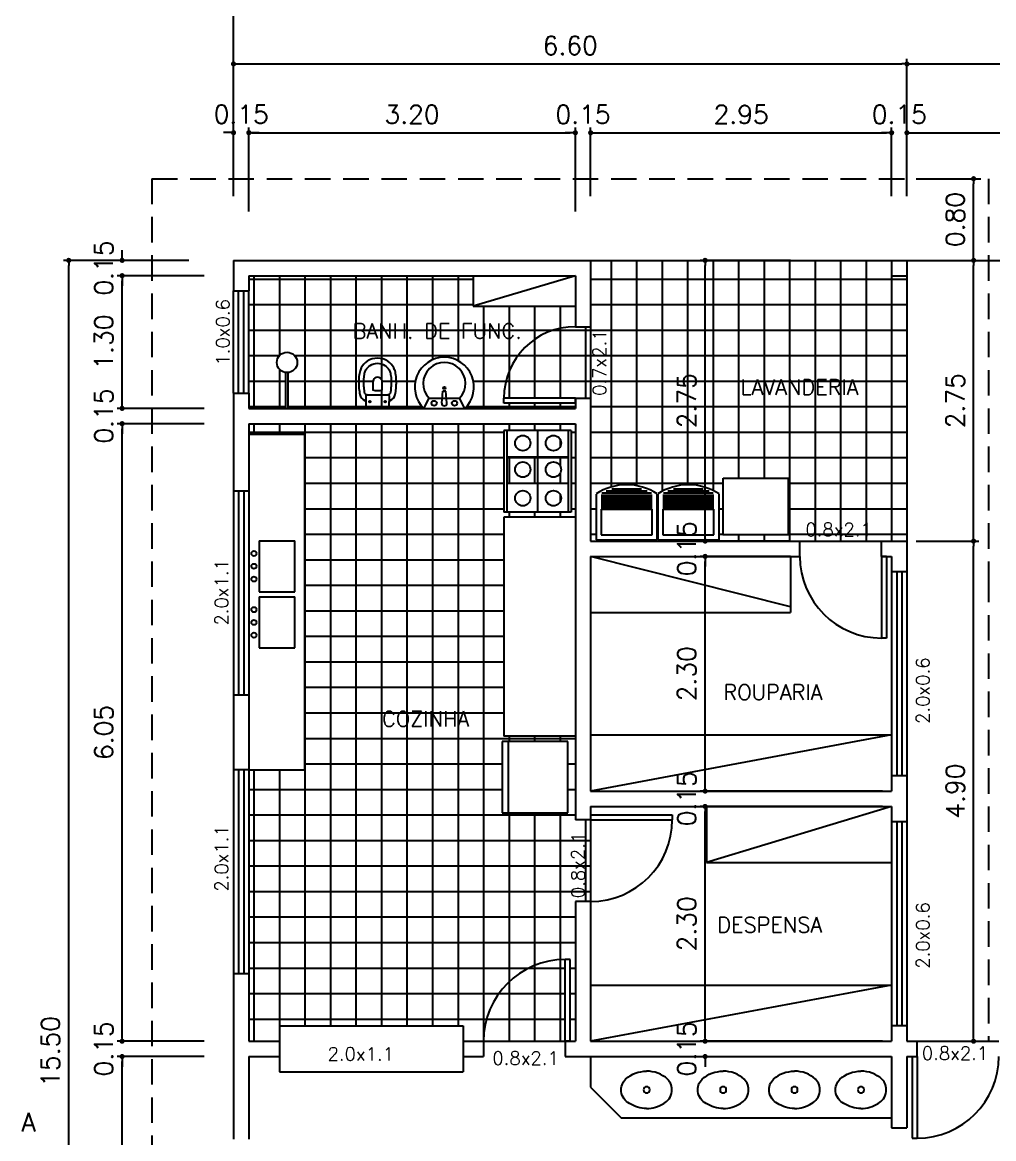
# Model space of a CAD drawing. Extents: x -194 to -47, y 46 to 98.
# Drawn here: x -171.27 to -161.75, y 69.58 to 80.51 of the extents above; entities that cross this region are included whole.
import ezdxf
from ezdxf.enums import TextEntityAlignment as Align

# ---------------------------------------------------------------- set-up
doc = ezdxf.new("R2010")
doc.units = 0
doc.header["$MEASUREMENT"] = 0
doc.linetypes.add('HIDDEN', pattern=[0.375, 0.25, -0.125])
doc.layers.get('0').update_dxf_attribs({"linetype": 'CONTINUOUS'})
doc.layers.get('DEFPOINTS').update_dxf_attribs({"linetype": 'CONTINUOUS'})
for name, color, linetype in [('ACESSÓRIO', 2, 'CONTINUOUS'), ('ALVENARIA', 7, 'CONTINUOUS'), ('ALVENARIA1', 44, 'CONTINUOUS'), ('COBERTURA', 6, 'CONTINUOUS'), ('COTA', 1, 'CONTINUOUS'), ('HATCH', 30, 'CONTINUOUS'), ('JAPOR', 142, 'CONTINUOUS'), ('TEXTO2', 40, 'CONTINUOUS'), ('TEXTO3', 3, 'CONTINUOUS'), ('TEXTO4', 4, 'CONTINUOUS')]:
    doc.layers.add(name, color=color, linetype=linetype)
doc.styles.add('SIMPLEX', font='SIMPLEX.SHX')
doc.dimstyles.new('DIM100', dxfattribs={"dimtxt": 0.18, "dimasz": 0.05, "dimexe": 0.05, "dimexo": 0.09, "dimgap": 0.09, "dimtad": 1, "dimzin": 0, "dimdsep": 46, "dimtxsty": 'SIMPLEX', "dimblk": 'DOT', "dimcen": 0.09, "dimadec": 0, "dimazin": 0, "dimtfac": 1, "dimtix": 1, "dimtofl": 0, "dimtmove": 2, "dimatfit": 3, "dimldrblk": 'DOT', "dimfxl": 1, "dimtolj": 1, "dimtzin": 0, "dimarcsym": 0})

# ---------------------------------------------------------------- blocks, each defined once
blk = doc.blocks.new('CUBA')
for points in [[(0, -0.1, 0.145827), (-0.168, -0.149, 0.090827), (-0.22, -0.194, 0.12568), (-0.248, -0.267, 0.221372), (-0.206, -0.388, 0.186059), (0, -0.465, 0.186059)], [(0, -0.1, -0.145827), (0.168, -0.149, -0.090827), (0.22, -0.194, -0.12568), (0.248, -0.267, -0.221372), (0.206, -0.388, -0.186059), (0, -0.465, -0.186059)]]:
    blk.add_lwpolyline(points, format="xyb")
blk.add_circle((0, -0.283), 0.0305)
blk = doc.blocks.new('CUBA1')
at = {"layer": 'ACESSÓRIO', "rotation": 90}
blk.add_blockref('CUBA', (-0.16, 0.002), dxfattribs=at)
blk = doc.blocks.new('DOT')
at = {"layer": 'ALVENARIA', "color": 0, "linetype": 'ByBlock'}
blk.add_line((-0.5, 0), (-1, 0), dxfattribs=at)
at = {"layer": 'ALVENARIA', "color": 0, "linetype": 'ByBlock', "const_width": 0.5}
blk.add_lwpolyline([(-0.25, 0, 1), (0.25, 0, 1)], format="xyb", close=True, dxfattribs=at)
blk = doc.blocks.new('*D71')
at = {"color": 0, "linetype": 'ByBlock'}
for p, q in [((-169.253, 78.895), (-169.303, 78.895)), ((-169.203, 78.273), (-169.203, 78.945)), ((-169.053, 78.123), (-169.053, 78.945)), ((-169.003, 78.895), (-168.953, 78.895))]:
    blk.add_line(p, q, dxfattribs=at)
at = {"layer": 'DEFPOINTS', "color": 0, "linetype": 'ByBlock'}
for p in [(-169.053, 78.895), (-169.203, 78.183), (-169.053, 78.033)]:
    blk.add_point(p, dxfattribs=at)
at = {"color": 0, "linetype": 'ByBlock', "xscale": 0.05, "yscale": 0.05, "zscale": 0.05}
blk.add_blockref('DOT', (-169.203, 78.895), dxfattribs=at)
at = {"color": 0, "linetype": 'ByBlock', "xscale": 0.05, "yscale": 0.05, "zscale": 0.05, "rotation": 180}
blk.add_blockref('DOT', (-169.053, 78.895), dxfattribs=at)
at = {"color": 0, "linetype": 'ByBlock', "insert": (-169.128, 79.075), "char_height": 0.18, "attachment_point": 5, "style": 'SIMPLEX'}
blk.add_mtext('\\A1;0.15', dxfattribs=at)
blk = doc.blocks.new('*D72')
at = {"layer": 'COTA', "color": 0, "lineweight": -2}
for p, q in [((-169.003, 79.433), (-165.903, 79.433)), ((-165.853, 78.662), (-165.853, 79.483))]:
    blk.add_line(p, q, dxfattribs=at)
at = {"layer": 'DEFPOINTS', "color": 0}
for p in [(-165.853, 79.433), (-169.053, 78.572), (-165.853, 78.572)]:
    blk.add_point(p, dxfattribs=at)
at = {"layer": 'COTA', "color": 0, "lineweight": -2, "xscale": 0.05, "yscale": 0.05, "zscale": 0.05, "rotation": 180}
blk.add_blockref('DOT', (-169.053, 79.433), dxfattribs=at)
at = {"layer": 'COTA', "color": 0, "lineweight": -2, "xscale": 0.05, "yscale": 0.05, "zscale": 0.05}
blk.add_blockref('DOT', (-165.853, 79.433), dxfattribs=at)
at = {"layer": 'COTA', "color": 0, "insert": (-167.453, 79.613), "char_height": 0.18, "attachment_point": 5, "style": 'SIMPLEX'}
blk.add_mtext('\\A1;3.20', dxfattribs=at)
blk = doc.blocks.new('*D73')
at = {"layer": 'COTA', "color": 0, "lineweight": -2}
for p, q in [((-165.903, 79.433), (-165.953, 79.433)), ((-165.703, 78.812), (-165.703, 79.483)), ((-165.653, 79.433), (-165.603, 79.433))]:
    blk.add_line(p, q, dxfattribs=at)
at = {"layer": 'DEFPOINTS', "color": 0}
for p in [(-165.703, 79.433), (-165.703, 78.722), (-165.853, 78.572)]:
    blk.add_point(p, dxfattribs=at)
at = {"layer": 'COTA', "color": 0, "lineweight": -2, "xscale": 0.05, "yscale": 0.05, "zscale": 0.05}
blk.add_blockref('DOT', (-165.853, 79.433), dxfattribs=at)
at = {"layer": 'COTA', "color": 0, "lineweight": -2, "xscale": 0.05, "yscale": 0.05, "zscale": 0.05, "rotation": 180}
blk.add_blockref('DOT', (-165.703, 79.433), dxfattribs=at)
at = {"layer": 'COTA', "color": 0, "insert": (-165.778, 79.613), "char_height": 0.18, "attachment_point": 5, "style": 'SIMPLEX'}
blk.add_mtext('\\A1;0.15', dxfattribs=at)
blk = doc.blocks.new('*D74')
at = {"layer": 'COTA', "color": 0, "lineweight": -2}
for p, q in [((-165.653, 79.433), (-162.803, 79.433)), ((-162.753, 78.812), (-162.753, 79.483))]:
    blk.add_line(p, q, dxfattribs=at)
at = {"layer": 'DEFPOINTS', "color": 0}
for p in [(-162.753, 79.433), (-165.703, 78.722), (-162.753, 78.722)]:
    blk.add_point(p, dxfattribs=at)
at = {"layer": 'COTA', "color": 0, "lineweight": -2, "xscale": 0.05, "yscale": 0.05, "zscale": 0.05, "rotation": 180}
blk.add_blockref('DOT', (-165.703, 79.433), dxfattribs=at)
at = {"layer": 'COTA', "color": 0, "lineweight": -2, "xscale": 0.05, "yscale": 0.05, "zscale": 0.05}
blk.add_blockref('DOT', (-162.753, 79.433), dxfattribs=at)
at = {"layer": 'COTA', "color": 0, "insert": (-164.228, 79.613), "char_height": 0.18, "attachment_point": 5, "style": 'SIMPLEX'}
blk.add_mtext('\\A1;2.95', dxfattribs=at)
blk = doc.blocks.new('*D75')
at = {"layer": 'COTA', "color": 0, "lineweight": -2}
for p, q in [((-162.803, 79.433), (-162.853, 79.433)), ((-162.603, 78.812), (-162.603, 79.483)), ((-162.553, 79.433), (-162.503, 79.433))]:
    blk.add_line(p, q, dxfattribs=at)
at = {"layer": 'DEFPOINTS', "color": 0}
for p in [(-162.603, 79.433), (-162.753, 78.722), (-162.603, 78.722)]:
    blk.add_point(p, dxfattribs=at)
at = {"layer": 'COTA', "color": 0, "lineweight": -2, "xscale": 0.05, "yscale": 0.05, "zscale": 0.05}
blk.add_blockref('DOT', (-162.753, 79.433), dxfattribs=at)
at = {"layer": 'COTA', "color": 0, "lineweight": -2, "xscale": 0.05, "yscale": 0.05, "zscale": 0.05, "rotation": 180}
blk.add_blockref('DOT', (-162.603, 79.433), dxfattribs=at)
at = {"layer": 'COTA', "color": 0, "insert": (-162.678, 79.613), "char_height": 0.18, "attachment_point": 5, "style": 'SIMPLEX'}
blk.add_mtext('\\A1;0.15', dxfattribs=at)
blk = doc.blocks.new('*D76')
at = {"layer": 'COTA', "color": 0, "lineweight": -2}
for p, q in [((-162.553, 79.433), (-159.603, 79.433)), ((-159.553, 78.812), (-159.553, 79.483))]:
    blk.add_line(p, q, dxfattribs=at)
at = {"layer": 'DEFPOINTS', "color": 0}
for p in [(-159.553, 79.433), (-162.603, 78.722), (-159.553, 78.722)]:
    blk.add_point(p, dxfattribs=at)
at = {"layer": 'COTA', "color": 0, "lineweight": -2, "xscale": 0.05, "yscale": 0.05, "zscale": 0.05, "rotation": 180}
blk.add_blockref('DOT', (-162.603, 79.433), dxfattribs=at)
at = {"layer": 'COTA', "color": 0, "lineweight": -2, "xscale": 0.05, "yscale": 0.05, "zscale": 0.05}
blk.add_blockref('DOT', (-159.553, 79.433), dxfattribs=at)
at = {"layer": 'COTA', "color": 0, "insert": (-161.078, 79.613), "char_height": 0.18, "attachment_point": 5, "style": 'SIMPLEX'}
blk.add_mtext('\\A1;3.05', dxfattribs=at)
blk = doc.blocks.new('*D82')
at = {"color": 0, "linetype": 'ByBlock'}
for p, q in [((-169.203, 78.273), (-169.203, 79.618)), ((-169.153, 79.568), (-162.653, 79.568)), ((-162.603, 78.273), (-162.603, 79.618))]:
    blk.add_line(p, q, dxfattribs=at)
at = {"layer": 'DEFPOINTS', "color": 0, "linetype": 'ByBlock'}
for p in [(-162.603, 79.568), (-169.203, 78.183), (-162.603, 78.183)]:
    blk.add_point(p, dxfattribs=at)
at = {"color": 0, "linetype": 'ByBlock', "xscale": 0.05, "yscale": 0.05, "zscale": 0.05, "rotation": 180}
blk.add_blockref('DOT', (-169.203, 79.568), dxfattribs=at)
at = {"color": 0, "linetype": 'ByBlock', "xscale": 0.05, "yscale": 0.05, "zscale": 0.05}
blk.add_blockref('DOT', (-162.603, 79.568), dxfattribs=at)
at = {"color": 0, "linetype": 'ByBlock', "insert": (-165.903, 79.748), "char_height": 0.18, "attachment_point": 5, "style": 'SIMPLEX'}
blk.add_mtext('\\A1;6.60', dxfattribs=at)
blk = doc.blocks.new('*D83')
at = {"layer": 'COTA', "color": 0, "lineweight": -2}
for p, q in [((-162.553, 80.107), (-159.603, 80.107)), ((-159.553, 78.812), (-159.553, 80.157))]:
    blk.add_line(p, q, dxfattribs=at)
at = {"layer": 'DEFPOINTS', "color": 0}
for p in [(-159.553, 80.107), (-162.603, 78.722), (-159.553, 78.722)]:
    blk.add_point(p, dxfattribs=at)
at = {"layer": 'COTA', "color": 0, "lineweight": -2, "xscale": 0.05, "yscale": 0.05, "zscale": 0.05, "rotation": 180}
blk.add_blockref('DOT', (-162.603, 80.107), dxfattribs=at)
at = {"layer": 'COTA', "color": 0, "lineweight": -2, "xscale": 0.05, "yscale": 0.05, "zscale": 0.05}
blk.add_blockref('DOT', (-159.553, 80.107), dxfattribs=at)
at = {"layer": 'COTA', "color": 0, "insert": (-161.078, 80.287), "char_height": 0.18, "attachment_point": 5, "style": 'SIMPLEX'}
blk.add_mtext('\\A1;3.05', dxfattribs=at)
blk = doc.blocks.new('*D86')
at = {"color": 0, "linetype": 'ByBlock'}
for p, q in [((-169.203, 78.273), (-169.203, 80.222)), ((-169.153, 80.172), (-151.703, 80.172)), ((-151.653, 78.273), (-151.653, 80.222))]:
    blk.add_line(p, q, dxfattribs=at)
at = {"layer": 'DEFPOINTS', "color": 0, "linetype": 'ByBlock'}
for p in [(-151.653, 80.172), (-169.203, 78.183), (-151.653, 78.183)]:
    blk.add_point(p, dxfattribs=at)
at = {"color": 0, "linetype": 'ByBlock', "xscale": 0.05, "yscale": 0.05, "zscale": 0.05, "rotation": 180}
blk.add_blockref('DOT', (-169.203, 80.172), dxfattribs=at)
at = {"color": 0, "linetype": 'ByBlock', "xscale": 0.05, "yscale": 0.05, "zscale": 0.05}
blk.add_blockref('DOT', (-151.653, 80.172), dxfattribs=at)
at = {"color": 0, "linetype": 'ByBlock', "insert": (-160.428, 80.352), "char_height": 0.18, "attachment_point": 5, "style": 'SIMPLEX'}
blk.add_mtext('\\A1;17.55', dxfattribs=at)
blk = doc.blocks.new('*D87')
at = {"color": 0, "linetype": 'ByBlock'}
for p, q in [((-169.203, 78.273), (-169.203, 80.674)), ((-169.153, 80.624), (-147.403, 80.624)), ((-147.353, 74.071), (-147.353, 80.674))]:
    blk.add_line(p, q, dxfattribs=at)
at = {"layer": 'DEFPOINTS', "color": 0, "linetype": 'ByBlock'}
for p in [(-147.353, 80.624), (-169.203, 78.183), (-147.353, 73.981)]:
    blk.add_point(p, dxfattribs=at)
at = {"color": 0, "linetype": 'ByBlock', "xscale": 0.05, "yscale": 0.05, "zscale": 0.05, "rotation": 180}
blk.add_blockref('DOT', (-169.203, 80.624), dxfattribs=at)
at = {"color": 0, "linetype": 'ByBlock', "xscale": 0.05, "yscale": 0.05, "zscale": 0.05}
blk.add_blockref('DOT', (-147.353, 80.624), dxfattribs=at)
at = {"color": 0, "linetype": 'ByBlock', "insert": (-158.278, 80.804), "char_height": 0.18, "attachment_point": 5, "style": 'SIMPLEX'}
blk.add_mtext('\\A1;21.85', dxfattribs=at)
blk = doc.blocks.new('*D89')
at = {"layer": 'COTA', "color": 0, "lineweight": -2}
for p, q in [((-169.491, 70.383), (-170.345, 70.383)), ((-170.295, 62.883), (-170.295, 70.333))]:
    blk.add_line(p, q, dxfattribs=at)
at = {"layer": 'DEFPOINTS', "color": 0}
for p in [(-170.295, 70.383), (-169.401, 70.383), (-169.401, 62.833)]:
    blk.add_point(p, dxfattribs=at)
at = {"layer": 'COTA', "color": 0, "lineweight": -2, "xscale": 0.05, "yscale": 0.05, "zscale": 0.05}
for p, rotation in [((-170.295, 70.383), 90), ((-170.295, 62.833), 270)]:
    blk.add_blockref('DOT', p, dxfattribs=dict(at, rotation=rotation))
at = {"layer": 'COTA', "color": 0, "insert": (-170.475, 66.608), "char_height": 0.18, "attachment_point": 5, "rotation": 90, "style": 'SIMPLEX'}
blk.add_mtext('\\A1;7.55', dxfattribs=at)
blk = doc.blocks.new('*D90')
at = {"layer": 'COTA', "color": 0, "lineweight": -2}
for p, q in [((-170.295, 70.583), (-170.295, 70.633)), ((-169.491, 70.533), (-170.345, 70.533)), ((-170.295, 70.333), (-170.295, 70.283))]:
    blk.add_line(p, q, dxfattribs=at)
at = {"layer": 'DEFPOINTS', "color": 0}
for p in [(-170.295, 70.533), (-169.401, 70.533), (-169.401, 70.383)]:
    blk.add_point(p, dxfattribs=at)
at = {"layer": 'COTA', "color": 0, "lineweight": -2, "xscale": 0.05, "yscale": 0.05, "zscale": 0.05}
for p, rotation in [((-170.295, 70.533), 270), ((-170.295, 70.383), 90)]:
    blk.add_blockref('DOT', p, dxfattribs=dict(at, rotation=rotation))
at = {"layer": 'COTA', "color": 0, "insert": (-170.475, 70.458), "char_height": 0.18, "attachment_point": 5, "rotation": 90, "style": 'SIMPLEX'}
blk.add_mtext('\\A1;0.15', dxfattribs=at)
blk = doc.blocks.new('*D91')
at = {"layer": 'COTA', "color": 0, "lineweight": -2}
for p, q in [((-169.491, 76.583), (-170.345, 76.583)), ((-170.295, 70.583), (-170.295, 76.533))]:
    blk.add_line(p, q, dxfattribs=at)
at = {"layer": 'DEFPOINTS', "color": 0}
for p in [(-170.295, 76.583), (-169.401, 76.583), (-169.401, 70.533)]:
    blk.add_point(p, dxfattribs=at)
at = {"layer": 'COTA', "color": 0, "lineweight": -2, "xscale": 0.05, "yscale": 0.05, "zscale": 0.05}
for p, rotation in [((-170.295, 76.583), 90), ((-170.295, 70.533), 270)]:
    blk.add_blockref('DOT', p, dxfattribs=dict(at, rotation=rotation))
at = {"layer": 'COTA', "color": 0, "insert": (-170.475, 73.558), "char_height": 0.18, "attachment_point": 5, "rotation": 90, "style": 'SIMPLEX'}
blk.add_mtext('\\A1;6.05', dxfattribs=at)
blk = doc.blocks.new('*D92')
at = {"layer": 'COTA', "color": 0, "lineweight": -2}
for p, q in [((-170.295, 76.783), (-170.295, 76.833)), ((-169.491, 76.733), (-170.345, 76.733)), ((-170.295, 76.533), (-170.295, 76.483))]:
    blk.add_line(p, q, dxfattribs=at)
at = {"layer": 'DEFPOINTS', "color": 0}
for p in [(-170.295, 76.733), (-169.401, 76.733), (-169.401, 76.583)]:
    blk.add_point(p, dxfattribs=at)
at = {"layer": 'COTA', "color": 0, "lineweight": -2, "xscale": 0.05, "yscale": 0.05, "zscale": 0.05}
for p, rotation in [((-170.295, 76.733), 270), ((-170.295, 76.583), 90)]:
    blk.add_blockref('DOT', p, dxfattribs=dict(at, rotation=rotation))
at = {"layer": 'COTA', "color": 0, "insert": (-170.475, 76.658), "char_height": 0.18, "attachment_point": 5, "rotation": 90, "style": 'SIMPLEX'}
blk.add_mtext('\\A1;0.15', dxfattribs=at)
blk = doc.blocks.new('*D93')
at = {"layer": 'COTA', "color": 0, "lineweight": -2}
for p, q in [((-169.491, 78.033), (-170.345, 78.033)), ((-170.295, 76.783), (-170.295, 77.983))]:
    blk.add_line(p, q, dxfattribs=at)
at = {"layer": 'DEFPOINTS', "color": 0}
for p in [(-170.295, 78.033), (-169.401, 78.033), (-169.401, 76.733)]:
    blk.add_point(p, dxfattribs=at)
at = {"layer": 'COTA', "color": 0, "lineweight": -2, "xscale": 0.05, "yscale": 0.05, "zscale": 0.05}
for p, rotation in [((-170.295, 78.033), 90), ((-170.295, 76.733), 270)]:
    blk.add_blockref('DOT', p, dxfattribs=dict(at, rotation=rotation))
at = {"layer": 'COTA', "color": 0, "insert": (-170.475, 77.383), "char_height": 0.18, "attachment_point": 5, "rotation": 90, "style": 'SIMPLEX'}
blk.add_mtext('\\A1;1.30', dxfattribs=at)
blk = doc.blocks.new('*D94')
at = {"layer": 'COTA', "color": 0, "lineweight": -2}
for p, q in [((-170.295, 78.233), (-170.295, 78.283)), ((-169.641, 78.183), (-170.345, 78.183)), ((-170.295, 77.983), (-170.295, 77.933))]:
    blk.add_line(p, q, dxfattribs=at)
at = {"layer": 'DEFPOINTS', "color": 0}
for p in [(-170.295, 78.183), (-169.551, 78.183), (-169.401, 78.033)]:
    blk.add_point(p, dxfattribs=at)
at = {"layer": 'COTA', "color": 0, "lineweight": -2, "xscale": 0.05, "yscale": 0.05, "zscale": 0.05}
for p, rotation in [((-170.295, 78.183), 270), ((-170.295, 78.033), 90)]:
    blk.add_blockref('DOT', p, dxfattribs=dict(at, rotation=rotation))
at = {"layer": 'COTA', "color": 0, "insert": (-170.475, 78.108), "char_height": 0.18, "attachment_point": 5, "rotation": 90, "style": 'SIMPLEX'}
blk.add_mtext('\\A1;0.15', dxfattribs=at)
blk = doc.blocks.new('*D95')
at = {"color": 0, "linetype": 'ByBlock'}
for p, q in [((-169.293, 78.183), (-170.52, 78.183)), ((-170.47, 62.733), (-170.47, 78.133)), ((-169.293, 62.683), (-170.52, 62.683))]:
    blk.add_line(p, q, dxfattribs=at)
at = {"layer": 'DEFPOINTS', "color": 0, "linetype": 'ByBlock'}
for p in [(-170.47, 78.183), (-169.203, 78.183), (-169.203, 62.683)]:
    blk.add_point(p, dxfattribs=at)
at = {"color": 0, "linetype": 'ByBlock', "xscale": 0.05, "yscale": 0.05, "zscale": 0.05}
for p, rotation in [((-170.47, 78.183), 90), ((-170.47, 62.683), 270)]:
    blk.add_blockref('DOT', p, dxfattribs=dict(at, rotation=rotation))
at = {"color": 0, "linetype": 'ByBlock', "insert": (-170.65, 70.433), "char_height": 0.18, "attachment_point": 5, "rotation": 90, "style": 'SIMPLEX'}
blk.add_mtext('\\A1;15.50', dxfattribs=at)
blk = doc.blocks.new('*D96')
at = {"layer": 'COTA', "color": 0, "lineweight": -2}
for p, q in [((-164.581, 70.583), (-164.581, 70.633)), ((-162.843, 70.533), (-164.631, 70.533)), ((-164.581, 70.333), (-164.581, 70.283))]:
    blk.add_line(p, q, dxfattribs=at)
at = {"layer": 'DEFPOINTS', "color": 0}
for p in [(-164.581, 70.533), (-162.753, 70.533), (-162.753, 70.383)]:
    blk.add_point(p, dxfattribs=at)
at = {"layer": 'COTA', "color": 0, "lineweight": -2, "xscale": 0.05, "yscale": 0.05, "zscale": 0.05}
for p, rotation in [((-164.581, 70.533), 270), ((-164.581, 70.383), 90)]:
    blk.add_blockref('DOT', p, dxfattribs=dict(at, rotation=rotation))
at = {"layer": 'COTA', "color": 0, "insert": (-164.761, 70.458), "char_height": 0.18, "attachment_point": 5, "rotation": 90, "style": 'SIMPLEX'}
blk.add_mtext('\\A1;0.15', dxfattribs=at)
blk = doc.blocks.new('*D97')
at = {"layer": 'COTA', "color": 0, "lineweight": -2}
for p, q in [((-162.843, 72.833), (-164.631, 72.833)), ((-164.581, 70.583), (-164.581, 72.783))]:
    blk.add_line(p, q, dxfattribs=at)
at = {"layer": 'DEFPOINTS', "color": 0}
for p in [(-164.581, 72.833), (-162.753, 72.833), (-162.753, 70.533)]:
    blk.add_point(p, dxfattribs=at)
at = {"layer": 'COTA', "color": 0, "lineweight": -2, "xscale": 0.05, "yscale": 0.05, "zscale": 0.05}
for p, rotation in [((-164.581, 72.833), 90), ((-164.581, 70.533), 270)]:
    blk.add_blockref('DOT', p, dxfattribs=dict(at, rotation=rotation))
at = {"layer": 'COTA', "color": 0, "insert": (-164.761, 71.683), "char_height": 0.18, "attachment_point": 5, "rotation": 90, "style": 'SIMPLEX'}
blk.add_mtext('\\A1;2.30', dxfattribs=at)
blk = doc.blocks.new('*D98')
at = {"layer": 'COTA', "color": 0, "lineweight": -2}
for p, q in [((-164.581, 73.033), (-164.581, 73.083)), ((-162.843, 72.983), (-164.631, 72.983)), ((-164.581, 72.783), (-164.581, 72.733))]:
    blk.add_line(p, q, dxfattribs=at)
at = {"layer": 'DEFPOINTS', "color": 0}
for p in [(-164.581, 72.983), (-162.753, 72.983), (-162.753, 72.833)]:
    blk.add_point(p, dxfattribs=at)
at = {"layer": 'COTA', "color": 0, "lineweight": -2, "xscale": 0.05, "yscale": 0.05, "zscale": 0.05}
for p, rotation in [((-164.581, 72.983), 270), ((-164.581, 72.833), 90)]:
    blk.add_blockref('DOT', p, dxfattribs=dict(at, rotation=rotation))
at = {"layer": 'COTA', "color": 0, "insert": (-164.761, 72.908), "char_height": 0.18, "attachment_point": 5, "rotation": 90, "style": 'SIMPLEX'}
blk.add_mtext('\\A1;0.15', dxfattribs=at)
blk = doc.blocks.new('*D99')
at = {"layer": 'COTA', "color": 0, "lineweight": -2}
for p, q in [((-163.743, 75.283), (-164.631, 75.283)), ((-164.581, 73.033), (-164.581, 75.233))]:
    blk.add_line(p, q, dxfattribs=at)
at = {"layer": 'DEFPOINTS', "color": 0}
for p in [(-164.581, 75.283), (-163.653, 75.283), (-162.753, 72.983)]:
    blk.add_point(p, dxfattribs=at)
at = {"layer": 'COTA', "color": 0, "lineweight": -2, "xscale": 0.05, "yscale": 0.05, "zscale": 0.05}
for p, rotation in [((-164.581, 75.283), 90), ((-164.581, 72.983), 270)]:
    blk.add_blockref('DOT', p, dxfattribs=dict(at, rotation=rotation))
at = {"layer": 'COTA', "color": 0, "insert": (-164.761, 74.133), "char_height": 0.18, "attachment_point": 5, "rotation": 90, "style": 'SIMPLEX'}
blk.add_mtext('\\A1;2.30', dxfattribs=at)
blk = doc.blocks.new('*D100')
at = {"layer": 'COTA', "color": 0, "lineweight": -2}
for p, q in [((-164.581, 75.483), (-164.581, 75.533)), ((-163.743, 75.433), (-164.631, 75.433)), ((-164.581, 75.233), (-164.581, 75.183))]:
    blk.add_line(p, q, dxfattribs=at)
at = {"layer": 'DEFPOINTS', "color": 0}
for p in [(-164.581, 75.433), (-163.653, 75.433), (-163.653, 75.283)]:
    blk.add_point(p, dxfattribs=at)
at = {"layer": 'COTA', "color": 0, "lineweight": -2, "xscale": 0.05, "yscale": 0.05, "zscale": 0.05}
for p, rotation in [((-164.581, 75.433), 270), ((-164.581, 75.283), 90)]:
    blk.add_blockref('DOT', p, dxfattribs=dict(at, rotation=rotation))
at = {"layer": 'COTA', "color": 0, "insert": (-164.761, 75.358), "char_height": 0.18, "attachment_point": 5, "rotation": 90, "style": 'SIMPLEX'}
blk.add_mtext('\\A1;0.15', dxfattribs=at)
blk = doc.blocks.new('*D101')
at = {"layer": 'COTA', "color": 0, "lineweight": -2}
for p, q in [((-163.743, 78.183), (-164.631, 78.183)), ((-164.581, 75.483), (-164.581, 78.133))]:
    blk.add_line(p, q, dxfattribs=at)
at = {"layer": 'DEFPOINTS', "color": 0}
for p in [(-164.581, 78.183), (-163.653, 78.183), (-163.653, 75.433)]:
    blk.add_point(p, dxfattribs=at)
at = {"layer": 'COTA', "color": 0, "lineweight": -2, "xscale": 0.05, "yscale": 0.05, "zscale": 0.05}
for p, rotation in [((-164.581, 78.183), 90), ((-164.581, 75.433), 270)]:
    blk.add_blockref('DOT', p, dxfattribs=dict(at, rotation=rotation))
at = {"layer": 'COTA', "color": 0, "insert": (-164.761, 76.808), "char_height": 0.18, "attachment_point": 5, "rotation": 90, "style": 'SIMPLEX'}
blk.add_mtext('\\A1;2.75', dxfattribs=at)
blk = doc.blocks.new('TANQUE1')
at = {"layer": 'ACESSÓRIO'}
for p, q in [((-0.6, 0.45), (-0.6, 0)), ((-0.55, 0.44), (-0.05, 0.44)), ((-0.544, 0.46), (-0.056, 0.46)), ((-0.502, 0.48), (-0.098, 0.48)), ((-0.446, 0.5), (-0.154, 0.5)), ((0, 0), (0, 0.45)), ((-0.55, 0.42), (-0.05, 0.42)), ((-0.55, 0.4), (-0.05, 0.4)), ((-0.55, 0.38), (-0.05, 0.38)), ((-0.55, 0.36), (-0.05, 0.36)), ((-0.55, 0.34), (-0.05, 0.34)), ((-0.55, 0.32), (-0.05, 0.32)), ((-0.55, 0.3), (-0.05, 0.3)), ((-0.55, 0.3), (-0.55, 0.05)), ((-0.05, 0.05), (-0.05, 0.3)), ((-0.6, 0), (0, 0)), ((-0.55, 0.05), (-0.05, 0.05))]:
    blk.add_line(p, q, dxfattribs=at)
blk.add_arc((-0.3, 0), 0.541, 56.3099, 123.6901, dxfattribs=at)
blk = doc.blocks.new('CHU2')
at = {"layer": 'ACESSÓRIO'}
for p, q in [((0, 0), (0, -0.35)), ((0.02, 0), (0.02, -0.35))]:
    blk.add_line(p, q, dxfattribs=at)
blk.add_circle((0.01, -0.45), 0.1, dxfattribs=at)
blk = doc.blocks.new('VASO4')
at = {"layer": 'ACESSÓRIO', "linetype": 'Continuous'}
blk.add_line((0.008, 0.129), (0.008, -0.101), dxfattribs=at)
at = {"layer": 'ACESSÓRIO'}
for points in [[(0.008, -0.101), (0.062, -0.101, -0.230445), (0.076, -0.11, 0.23338), (0.136, -0.159, 0.01224), (0.166, -0.164, 0.012146), (0.196, -0.168, 0.027041), (0.266, -0.171, 0.02486), (0.326, -0.166, 0.024258), (0.356, -0.161, 0.054364), (0.396, -0.145, 0.124881), (0.462, -0.086, 0.148509), (0.492, 0.014, 0.148509), (0.462, 0.114, 0.124881), (0.396, 0.173, 0.054364), (0.356, 0.188, 0.024258), (0.326, 0.194, 0.02486), (0.266, 0.198, 0.027041), (0.196, 0.196, 0.012146), (0.166, 0.192, 0.01224), (0.136, 0.186, 0.23338), (0.076, 0.138, -0.230445), (0.062, 0.129), (0.008, 0.129)], [(0.131, 0.116, -0.294455), (0.146, 0.137, -0.039934), (0.174, 0.142, -0.011944), (0.201, 0.146, -0.026776), (0.265, 0.148, -0.024689), (0.319, 0.144, -0.023307), (0.344, 0.14, -0.058725), (0.376, 0.127, -0.118027), (0.421, 0.086, -0.148338), (0.442, 0.014, -0.148338), (0.421, -0.058, -0.118027), (0.376, -0.099, -0.058725), (0.344, -0.112, -0.023307), (0.319, -0.117, -0.024689), (0.265, -0.121, -0.026776), (0.201, -0.118, -0.011944), (0.174, -0.115, -0.039934), (0.146, -0.109, -0.294455), (0.131, -0.089)]]:
    blk.add_lwpolyline(points, format="xyb", dxfattribs=at)
for points in [[(0.124, 0.129), (0.062, 0.129)], [(0.131, 0.119), (0.131, 0.117), (0.131, 0.014), (0.131, -0.09), (0.131, -0.092)], [(0.124, -0.101), (0.062, -0.101)]]:
    blk.add_lwpolyline(points, dxfattribs=at)
blk.add_lwpolyline([(0.296, 0.04, 0.226513), (0.261, 0.059), (0.182, 0.059, 0.186813), (0.182, -0.032), (0.261, -0.032, 0.226513), (0.296, -0.012, 0.326923)], format="xyb", close=True, dxfattribs=at)
for centre in [(0.066, 0.089), (0.066, -0.061)]:
    blk.add_circle(centre, 0.0075, dxfattribs=at)
for centre, start, end in [((0.123, 0.121), 351.7463, 83.809), ((0.123, -0.093), 276.191, 8.2537)]:
    blk.add_arc(centre, 0.00842, start, end, dxfattribs=at)
blk = doc.blocks.new('LAVAT01')
at = {"layer": 'ACESSÓRIO'}
for p, q in [((-0.025, 0.05), (-0.015, 0.17)), ((0.015, 0.17), (-0.015, 0.17)), ((0.025, 0.05), (0.015, 0.17)), ((-0.2, 0), (-0.15, 0.1)), ((-0.2, 0), (0.2, 0)), ((-0.15, 0.1), (0.15, 0.1)), ((0.2, 0), (0.15, 0.1))]:
    blk.add_line(p, q, dxfattribs=at)
for centre, radius in [((0, 0.2), 0.01), ((-0.1, 0.05), 0.025), ((0.1, 0.05), 0.025)]:
    blk.add_circle(centre, radius, dxfattribs=at)
for centre, radius, start, end in [((0, 0.21), 0.29, 313.6028, 226.3972), ((0, 0.243), 0.207, 316.3972, 223.6028), ((0, 0.05), 0.025, 180, 0)]:
    blk.add_arc(centre, radius, start, end, dxfattribs=at)
blk = doc.blocks.new('*D149')
at = {"layer": 'COTA', "color": 0, "lineweight": -2}
for p, q in [((-162.753, 67.473), (-162.753, 68.36)), ((-169.003, 68.31), (-162.803, 68.31))]:
    blk.add_line(p, q, dxfattribs=at)
at = {"layer": 'DEFPOINTS', "color": 0}
for p in [(-169.053, 70.383), (-162.753, 68.31), (-162.753, 67.383)]:
    blk.add_point(p, dxfattribs=at)
at = {"layer": 'COTA', "color": 0, "lineweight": -2, "xscale": 0.05, "yscale": 0.05, "zscale": 0.05, "rotation": 180}
blk.add_blockref('DOT', (-169.053, 68.31), dxfattribs=at)
at = {"layer": 'COTA', "color": 0, "lineweight": -2, "xscale": 0.05, "yscale": 0.05, "zscale": 0.05}
blk.add_blockref('DOT', (-162.753, 68.31), dxfattribs=at)
at = {"layer": 'COTA', "color": 0, "insert": (-165.903, 68.49), "char_height": 0.18, "attachment_point": 5, "style": 'SIMPLEX'}
blk.add_mtext('\\A1;6.30', dxfattribs=at)
blk = doc.blocks.new('*D200')
at = {"color": 0, "linetype": 'ByBlock'}
for p, q in [((-162.513, 75.433), (-161.9, 75.433)), ((-161.95, 70.583), (-161.95, 75.383)), ((-162.513, 70.533), (-161.9, 70.533))]:
    blk.add_line(p, q, dxfattribs=at)
at = {"layer": 'DEFPOINTS', "color": 0, "linetype": 'ByBlock'}
for p in [(-162.603, 75.433), (-161.95, 75.433), (-162.603, 70.533)]:
    blk.add_point(p, dxfattribs=at)
at = {"color": 0, "linetype": 'ByBlock', "xscale": 0.05, "yscale": 0.05, "zscale": 0.05}
for p, rotation in [((-161.95, 75.433), 90), ((-161.95, 70.533), 270)]:
    blk.add_blockref('DOT', p, dxfattribs=dict(at, rotation=rotation))
at = {"color": 0, "linetype": 'ByBlock', "insert": (-162.13, 72.983), "char_height": 0.18, "attachment_point": 5, "rotation": 90, "style": 'SIMPLEX'}
blk.add_mtext('\\A1;4.90', dxfattribs=at)
blk = doc.blocks.new('*D201')
at = {"layer": 'COTA', "color": 0, "lineweight": -2}
for p, q in [((-162.513, 78.183), (-161.9, 78.183)), ((-161.95, 75.483), (-161.95, 78.133))]:
    blk.add_line(p, q, dxfattribs=at)
at = {"layer": 'DEFPOINTS', "color": 0}
for p in [(-162.603, 78.183), (-161.95, 78.183), (-162.603, 75.433)]:
    blk.add_point(p, dxfattribs=at)
at = {"layer": 'COTA', "color": 0, "lineweight": -2, "xscale": 0.05, "yscale": 0.05, "zscale": 0.05}
for p, rotation in [((-161.95, 78.183), 90), ((-161.95, 75.433), 270)]:
    blk.add_blockref('DOT', p, dxfattribs=dict(at, rotation=rotation))
at = {"layer": 'COTA', "color": 0, "insert": (-162.13, 76.808), "char_height": 0.18, "attachment_point": 5, "rotation": 90, "style": 'SIMPLEX'}
blk.add_mtext('\\A1;2.75', dxfattribs=at)
blk = doc.blocks.new('*D202')
at = {"color": 0, "linetype": 'ByBlock'}
for p, q in [((-162.663, 78.183), (-161.294, 78.183)), ((-161.344, 70.583), (-161.344, 78.133)), ((-161.288, 70.533), (-161.294, 70.533))]:
    blk.add_line(p, q, dxfattribs=at)
at = {"layer": 'DEFPOINTS', "color": 0, "linetype": 'ByBlock'}
for p in [(-162.753, 78.183), (-161.344, 78.183), (-161.378, 70.533)]:
    blk.add_point(p, dxfattribs=at)
at = {"color": 0, "linetype": 'ByBlock', "xscale": 0.05, "yscale": 0.05, "zscale": 0.05}
for p, rotation in [((-161.344, 78.183), 90), ((-161.344, 70.533), 270)]:
    blk.add_blockref('DOT', p, dxfattribs=dict(at, rotation=rotation))
at = {"color": 0, "linetype": 'ByBlock', "insert": (-161.524, 74.358), "char_height": 0.18, "attachment_point": 5, "rotation": 90, "style": 'SIMPLEX'}
blk.add_mtext('\\A1;7.65', dxfattribs=at)
blk = doc.blocks.new('*D228')
at = {"layer": 'COTA', "color": 0, "lineweight": -2}
for p, q in [((-162.513, 78.983), (-161.9, 78.983)), ((-161.95, 78.233), (-161.95, 78.933))]:
    blk.add_line(p, q, dxfattribs=at)
at = {"layer": 'DEFPOINTS', "color": 0}
for p in [(-162.603, 78.983), (-161.95, 78.983), (-162.678, 78.183)]:
    blk.add_point(p, dxfattribs=at)
at = {"layer": 'COTA', "color": 0, "lineweight": -2, "xscale": 0.05, "yscale": 0.05, "zscale": 0.05}
for p, rotation in [((-161.95, 78.983), 90), ((-161.95, 78.183), 270)]:
    blk.add_blockref('DOT', p, dxfattribs=dict(at, rotation=rotation))
at = {"layer": 'COTA', "color": 0, "insert": (-162.13, 78.583), "char_height": 0.18, "attachment_point": 5, "rotation": 90, "style": 'SIMPLEX'}
blk.add_mtext('\\A1;0.80', dxfattribs=at)

msp = doc.modelspace()

# ---------------------------------------------------------------- hatches: boundary and pattern name
at = {"layer": 'HATCH'}
h = msp.add_hatch(dxfattribs=at)
h.set_pattern_fill('NET', color=256, scale=2, style=0)
h.paths.add_polyline_path([(-169.053, 78.033), (-169.053, 77.883), (-169.053, 76.883), (-169.053, 76.733), (-168.689, 76.733), (-168.689, 77.084, -0.38517), (-168.779, 77.183, -1), (-168.579, 77.183, -0.38517), (-168.669, 77.084), (-168.669, 76.733), (-168.253, 76.733), (-168.253, 78.033)])
h.paths.add_polyline_path([(-168.253, 78.033), (-168.253, 76.733), (-167.337, 76.733, -2.5), (-166.937, 76.733), (-165.853, 76.733), (-165.853, 76.783), (-166.553, 76.783), (-166.553, 76.833, -0.414214), (-165.853, 77.533), (-165.853, 77.733), (-166.853, 77.733), (-166.853, 78.033)])
h.paths.add_polyline_path([(-167.611, 77.048, 0.008578), (-167.612, 77.059, -0.004456)], flags=16)
h.paths.add_polyline_path([(-167.661, 77.043, 0.008959), (-167.662, 77.053, -0.004267)], flags=16)
h.paths.add_polyline_path([(-167.766, 77.029, -0.259773), (-167.747, 76.988), (-167.747, 76.915, -0.186813), (-167.838, 76.915), (-167.838, 76.988, -0.259773), (-167.818, 77.029, -0.326923)], flags=16)
h.paths.add_polyline_path([(-167.687, 76.864), (-167.689, 76.865), (-167.792, 76.865), (-167.896, 76.865), (-167.901, 76.864, 0.320083), (-167.907, 76.857), (-167.907, 76.855, -0.461885), (-167.898, 76.865), (-167.792, 76.865), (-167.686, 76.865, -43.409565)], flags=16)
h.paths.add_polyline_path([(-166.553, 76.833), (-165.853, 76.833), (-165.703, 76.833), (-165.703, 77.533), (-165.853, 77.533, 0.414214)])
h.paths.add_polyline_path([(-165.703, 78.183), (-165.703, 77.533), (-165.703, 76.833), (-165.703, 75.433), (-165.65, 75.433), (-165.65, 75.894, -0.304185), (-165.047, 75.893, -0.304185), (-164.445, 75.894), (-164.445, 75.433), (-163.653, 75.433), (-162.853, 75.433), (-162.603, 75.433), (-162.603, 78.033), (-162.753, 78.033), (-162.753, 78.183)])
h.paths.add_polyline_path([(-163.767, 76.048), (-163.767, 75.495), (-164.405, 75.495), (-164.405, 76.048)], flags=16)
h.paths.add_polyline_path([(-168.503, 73.193), (-169.053, 73.193), (-169.053, 71.193), (-169.053, 70.533), (-168.753, 70.533), (-168.753, 70.683), (-166.953, 70.683), (-166.953, 70.533), (-166.753, 70.533, -0.414214), (-165.953, 71.333), (-165.903, 71.333), (-165.903, 70.533), (-165.853, 70.533), (-165.853, 71.902), (-165.703, 71.902), (-165.703, 72.702), (-165.853, 72.702), (-165.853, 73.52), (-166.553, 73.52), (-166.553, 75.666), (-165.853, 75.666), (-165.853, 76.583), (-169.053, 76.583), (-169.053, 76.477), (-168.503, 76.477)])
h.paths.add_polyline_path([(-166.553, 75.716), (-166.553, 76.516), (-165.893, 76.516), (-165.893, 75.716)], flags=16)
h.paths.add_polyline_path([(-166.523, 76.256), (-165.923, 76.256), (-165.923, 75.996), (-166.523, 75.996)], flags=0)
h.paths.add_polyline_path([(-166.443, 75.853, -1), (-166.293, 75.853, -1)], flags=0)
h.paths.add_polyline_path([(-166.57, 73.47), (-165.928, 73.47), (-165.928, 72.77), (-166.57, 72.77)], flags=16)
h.paths.add_polyline_path([(-166.443, 76.133, -1), (-166.293, 76.133, -1)], flags=0)
h.paths.add_polyline_path([(-166.143, 75.853, -1), (-165.993, 75.853, -1)], flags=0)
h.paths.add_polyline_path([(-166.443, 76.393, -1), (-166.293, 76.393, -1)], flags=0)
h.paths.add_polyline_path([(-166.143, 76.133, -1), (-165.993, 76.133, -1)], flags=0)
h.paths.add_polyline_path([(-166.143, 76.393, -1), (-165.993, 76.393, -1)], flags=0)
h.paths.add_polyline_path([(-166.753, 70.533), (-165.953, 70.533), (-165.953, 71.333, 0.414214)], flags=16)
h.paths.add_polyline_path([(-168.173, 77.379), (-166.241, 77.379), (-166.241, 77.604), (-168.173, 77.604)], flags=24)
h.paths.add_polyline_path([(-164.896, 76.489), (-164.896, 77.128), (-164.626, 77.128), (-164.626, 76.489)], flags=24)
h.paths.add_polyline_path([(-163.622, 75.447), (-162.925, 75.447), (-162.925, 75.642), (-163.622, 75.642)], flags=24)
h.paths.add_polyline_path([(-165.519, 76.833), (-165.519, 77.529), (-165.714, 77.529), (-165.714, 76.833)], flags=9)
h.paths.add_polyline_path([(-164.365, 76.828), (-162.947, 76.828), (-162.947, 77.053), (-164.365, 77.053)], flags=24)
h.paths.add_polyline_path([(-165.73, 71.911), (-165.73, 72.608), (-165.925, 72.608), (-165.925, 71.911)], flags=24)
h.paths.add_polyline_path([(-167.826, 73.578), (-166.815, 73.578), (-166.815, 73.803), (-167.826, 73.803)], flags=24)

# ---------------------------------------------------------------- linework, layer by layer
at = {"layer": 'ACESSÓRIO'}
for p, q in [((-168.253, 78.033), (-168.253, 76.733)), ((-166.853, 78.033), (-166.853, 77.733)), ((-165.853, 78.033), (-166.853, 77.733)), ((-166.853, 77.733), (-165.853, 77.733)), ((-168.503, 76.477), (-169.053, 76.477)), ((-168.503, 73.193), (-168.503, 76.477)), ((-165.893, 76.516), (-166.553, 76.516)), ((-166.553, 76.516), (-166.553, 75.716)), ((-166.523, 76.516), (-166.523, 75.716)), ((-166.223, 76.516), (-166.223, 75.716)), ((-165.923, 76.516), (-165.923, 75.716)), ((-165.893, 76.516), (-165.893, 75.716)), ((-165.923, 76.256), (-166.523, 76.256)), ((-165.923, 75.996), (-166.523, 75.996)), ((-165.893, 75.716), (-166.553, 75.716)), ((-165.853, 75.666), (-166.553, 75.666)), ((-166.553, 75.666), (-166.553, 73.52)), ((-168.953, 75.436), (-168.603, 75.436)), ((-168.953, 75.436), (-168.953, 74.936)), ((-168.603, 74.936), (-168.603, 75.436)), ((-163.743, 74.787), (-165.703, 75.283)), ((-163.743, 75.283), (-163.743, 74.733)), ((-168.953, 74.936), (-168.603, 74.936)), ((-168.953, 74.886), (-168.603, 74.886)), ((-168.953, 74.886), (-168.953, 74.386)), ((-168.603, 74.386), (-168.603, 74.886)), ((-165.703, 74.733), (-163.743, 74.733)), ((-168.953, 74.386), (-168.603, 74.386)), ((-165.853, 73.52), (-166.553, 73.52)), ((-165.703, 73.533), (-162.753, 73.533)), ((-162.753, 73.533), (-165.703, 72.983)), ((-166.57, 73.47), (-166.57, 72.77)), ((-165.928, 73.47), (-166.57, 73.47)), ((-166.512, 73.47), (-166.512, 72.77)), ((-165.928, 72.77), (-165.928, 73.47)), ((-169.053, 73.193), (-168.503, 73.193)), ((-166.57, 72.77), (-165.928, 72.77)), ((-164.569, 72.833), (-164.569, 72.283)), ((-162.753, 72.833), (-164.569, 72.283)), ((-164.569, 72.283), (-162.753, 72.283)), ((-165.703, 71.083), (-162.753, 71.083)), ((-162.753, 71.083), (-165.703, 70.533)), ((-168.753, 70.683), (-168.753, 70.233)), ((-168.753, 70.683), (-166.953, 70.683)), ((-166.953, 70.683), (-166.953, 70.233)), ((-165.703, 70.383), (-165.703, 70.083)), ((-168.753, 70.233), (-166.953, 70.233)), ((-165.703, 70.083), (-165.403, 69.783)), ((-165.403, 69.783), (-162.753, 69.783))]:
    msp.add_line(p, q, dxfattribs=at)
msp.add_lwpolyline([(-164.405, 76.048), (-163.767, 76.048), (-163.767, 75.495), (-164.405, 75.495)], close=True, dxfattribs=at)
for centre, radius in [((-166.368, 76.393), 0.075), ((-166.068, 76.393), 0.075), ((-166.368, 76.133), 0.075), ((-166.068, 76.133), 0.075), ((-166.368, 75.853), 0.075), ((-166.068, 75.853), 0.075), ((-169.003, 75.311), 0.025), ((-169.003, 75.186), 0.025), ((-169.003, 75.061), 0.025), ((-169.003, 74.761), 0.025), ((-169.003, 74.636), 0.025), ((-169.003, 74.511), 0.025)]:
    msp.add_circle(centre, radius, dxfattribs=at)
at = {"layer": 'ALVENARIA'}
for p, q in [((-169.203, 78.183), (-169.203, 77.883)), ((-169.203, 78.183), (-166.853, 78.183)), ((-167.203, 78.183), (-165.703, 78.183)), ((-165.703, 78.183), (-165.703, 77.533)), ((-162.753, 78.183), (-162.753, 78.033)), ((-162.753, 78.183), (-162.603, 78.183)), ((-162.603, 78.183), (-162.603, 78.033)), ((-169.053, 78.033), (-169.053, 77.883)), ((-169.053, 78.033), (-166.853, 78.033)), ((-167.203, 78.033), (-165.853, 78.033)), ((-165.853, 78.033), (-165.853, 77.533)), ((-162.753, 78.033), (-162.603, 78.033)), ((-169.203, 77.883), (-169.053, 77.883)), ((-165.853, 77.533), (-165.703, 77.533)), ((-169.203, 76.883), (-169.053, 76.883)), ((-169.203, 76.883), (-169.203, 75.923)), ((-169.053, 76.883), (-169.053, 76.733)), ((-165.853, 76.833), (-165.703, 76.833)), ((-165.853, 76.833), (-165.853, 76.733)), ((-165.853, 76.833), (-165.703, 76.833)), ((-165.703, 76.833), (-165.703, 75.433)), ((-169.053, 76.733), (-165.853, 76.733)), ((-169.053, 76.583), (-165.853, 76.583)), ((-169.053, 76.583), (-169.053, 75.923)), ((-165.853, 76.583), (-165.853, 72.702)), ((-169.053, 75.923), (-169.203, 75.923)), ((-165.703, 75.433), (-163.653, 75.433)), ((-163.653, 75.283), (-163.653, 75.433)), ((-162.853, 75.283), (-162.853, 75.433)), ((-162.853, 75.433), (-162.603, 75.433)), ((-162.603, 75.433), (-162.603, 75.133)), ((-162.603, 75.433), (-162.603, 75.133)), ((-165.703, 75.283), (-163.653, 75.283)), ((-165.703, 75.283), (-165.703, 72.983)), ((-162.853, 75.283), (-162.753, 75.283)), ((-162.753, 75.283), (-162.753, 75.133)), ((-162.753, 75.283), (-162.753, 75.133)), ((-162.603, 75.133), (-162.753, 75.133)), ((-169.053, 73.923), (-169.203, 73.923)), ((-169.203, 73.923), (-169.203, 73.193)), ((-169.053, 73.923), (-169.053, 73.193)), ((-169.053, 73.193), (-169.203, 73.193)), ((-162.603, 73.133), (-162.753, 73.133)), ((-162.753, 73.133), (-162.753, 72.983)), ((-162.603, 73.133), (-162.603, 72.683)), ((-165.703, 72.983), (-162.753, 72.983)), ((-165.703, 72.833), (-162.753, 72.833)), ((-165.703, 72.833), (-165.703, 72.702)), ((-162.753, 72.833), (-162.753, 72.683)), ((-162.753, 72.833), (-162.753, 72.683)), ((-165.703, 72.702), (-165.853, 72.702)), ((-162.603, 72.683), (-162.753, 72.683)), ((-165.703, 71.902), (-165.853, 71.902)), ((-165.853, 71.902), (-165.853, 70.533)), ((-165.703, 71.902), (-165.703, 70.533)), ((-169.053, 71.193), (-169.203, 71.193)), ((-169.203, 71.193), (-169.203, 69.573)), ((-169.053, 71.193), (-169.053, 70.533)), ((-162.603, 70.683), (-162.753, 70.683)), ((-162.753, 70.683), (-162.753, 70.533)), ((-162.603, 70.683), (-162.603, 70.533)), ((-162.603, 70.683), (-162.603, 70.533)), ((-169.053, 70.533), (-168.753, 70.533)), ((-168.753, 70.533), (-168.753, 70.383)), ((-166.953, 70.533), (-166.753, 70.533)), ((-166.953, 70.533), (-166.953, 70.383)), ((-166.753, 70.533), (-166.753, 70.383)), ((-165.953, 70.533), (-165.953, 70.383)), ((-165.953, 70.533), (-165.853, 70.533)), ((-165.703, 70.533), (-162.753, 70.533)), ((-162.603, 70.533), (-162.503, 70.533)), ((-162.503, 70.383), (-162.503, 70.533)), ((-169.053, 70.383), (-168.753, 70.383)), ((-169.053, 70.383), (-169.053, 69.573)), ((-166.953, 70.383), (-166.753, 70.383)), ((-165.953, 70.383), (-162.753, 70.383)), ((-162.753, 70.383), (-162.753, 69.683)), ((-162.603, 70.383), (-162.503, 70.383)), ((-162.603, 70.383), (-162.603, 69.683)), ((-162.753, 69.683), (-162.603, 69.683))]:
    msp.add_line(p, q, dxfattribs=at)
at = {"layer": 'ALVENARIA1'}
for p, q in [((-165.703, 78.183), (-162.753, 78.183)), ((-162.603, 78.033), (-162.603, 75.433)), ((-165.703, 77.533), (-165.703, 76.833)), ((-163.653, 75.433), (-162.853, 75.433)), ((-165.703, 72.702), (-165.703, 71.902)), ((-162.503, 70.533), (-161.703, 70.533))]:
    msp.add_line(p, q, dxfattribs=at)
at = {"layer": 'COBERTURA', "linetype": 'HIDDEN'}
for p, q in [((-170.003, 78.983), (-161.803, 78.983)), ((-170.003, 78.983), (-170.003, 61.883)), ((-161.803, 78.983), (-161.803, 75.083)), ((-161.803, 75.083), (-161.803, 70.533))]:
    msp.add_line(p, q, dxfattribs=at)
at = {"layer": 'HATCH'}
msp.add_line((-166.753, 70.533), (-165.953, 70.533), dxfattribs=at)
at = {"layer": 'JAPOR'}
for p, q in [((-169.203, 76.883), (-169.203, 77.883)), ((-169.153, 76.883), (-169.153, 77.883)), ((-169.103, 76.883), (-169.103, 77.883)), ((-169.053, 76.883), (-169.053, 77.883)), ((-165.853, 76.833), (-166.553, 76.833)), ((-166.553, 76.783), (-166.553, 76.833)), ((-165.853, 76.783), (-166.553, 76.783)), ((-165.853, 76.783), (-165.853, 76.833)), ((-165.853, 76.783), (-165.853, 76.833)), ((-169.203, 75.923), (-169.203, 73.923)), ((-169.153, 75.923), (-169.153, 73.923)), ((-169.103, 75.923), (-169.103, 73.923)), ((-169.053, 75.923), (-169.053, 73.923)), ((-162.853, 75.283), (-162.853, 74.483)), ((-162.803, 75.283), (-162.853, 75.283)), ((-162.803, 75.283), (-162.803, 74.483)), ((-162.753, 75.133), (-162.753, 73.133)), ((-162.703, 75.133), (-162.703, 73.133)), ((-162.653, 75.133), (-162.653, 73.133)), ((-162.603, 75.133), (-162.603, 73.133)), ((-162.803, 74.483), (-162.853, 74.483)), ((-169.203, 73.193), (-169.203, 71.193)), ((-169.153, 73.193), (-169.153, 71.193)), ((-169.103, 73.193), (-169.103, 71.193)), ((-169.053, 73.193), (-169.053, 71.193)), ((-165.703, 72.752), (-164.903, 72.752)), ((-165.703, 72.752), (-165.703, 72.702)), ((-164.903, 72.752), (-164.903, 72.702)), ((-165.703, 72.702), (-164.903, 72.702)), ((-162.753, 72.683), (-162.753, 70.683)), ((-162.703, 72.683), (-162.703, 70.683)), ((-162.653, 72.683), (-162.653, 70.683)), ((-162.603, 72.683), (-162.603, 70.683)), ((-165.953, 70.533), (-165.953, 71.333)), ((-165.903, 71.333), (-165.953, 71.333)), ((-165.903, 70.533), (-165.903, 71.333)), ((-165.903, 70.533), (-165.953, 70.533)), ((-162.553, 70.383), (-162.553, 69.583)), ((-162.553, 70.383), (-162.503, 70.383)), ((-162.503, 70.383), (-162.503, 69.583)), ((-162.553, 69.583), (-162.503, 69.583))]:
    msp.add_line(p, q, dxfattribs=at)
for centre, radius, start, end in [((-165.853, 76.833), 0.7, 90, 180), ((-162.853, 75.283), 0.8, 180, 270), ((-165.703, 72.702), 0.8, 270, 0), ((-165.953, 70.533), 0.8, 90, 180), ((-162.503, 70.383), 0.8, 270, 0)]:
    msp.add_arc(centre, radius, start, end, dxfattribs=at)

# ---------------------------------------------------------------- block references
at = {"layer": 'ACESSÓRIO'}
for name, p, rotation in [('CHU2', (-168.669, 76.733), 180), ('VASO4', (-167.778, 76.733), 90)]:
    msp.add_blockref(name, p, dxfattribs=dict(at, rotation=rotation))
for name, p in [('LAVAT01', (-167.137, 76.733)), ('TANQUE1', (-165.05, 75.444)), ('TANQUE1', (-164.445, 75.444))]:
    msp.add_blockref(name, p, dxfattribs=at)
at = {"layer": 'ACESSÓRIO', "xscale": -1, "rotation": 270}
for p in [(-165.157, 69.934), (-164.406, 69.934), (-163.707, 69.934), (-163.056, 69.934)]:
    msp.add_blockref('CUBA1', p, dxfattribs=at)

# ---------------------------------------------------------------- texts
at = {"layer": 'TEXTO2', "style": 'SIMPLEX'}
for s, p in [('1.0x0.6', (-169.243, 77.478)), ('0.7x2.1', (-165.551, 77.181)), ('2.0x1.1', (-169.255, 74.931)), ('2.0x0.6', (-162.382, 73.967)), ('2.0x1.1', (-169.255, 72.324)), ('0.8x2.1', (-165.762, 72.26)), ('2.0x0.6', (-162.382, 71.569))]:
    msp.add_text(s, height=0.13, rotation=90, dxfattribs=at).set_placement(p, align=Align.CENTER)
for s, p in [('0.8x2.1', (-163.273, 75.48)), ('2.0x1.1', (-167.956, 70.343)), ('0.8x2.1', (-162.132, 70.35)), ('0.8x2.1', (-166.341, 70.302))]:
    msp.add_text(s, height=0.13, dxfattribs=at).set_placement(p, align=Align.CENTER)
at = {"layer": 'TEXTO3', "style": 'SIMPLEX'}
for s, p in [('BANH. DE FUNC.', (-167.207, 77.416)), ('LAVANDERIA', (-163.656, 76.865)), ('ROUPARIA', (-163.916, 73.877)), ('COZINHA', (-167.32, 73.615)), ('DESPENSA', (-163.947, 71.599))]:
    msp.add_text(s, height=0.15, dxfattribs=at).set_placement(p, align=Align.CENTER)
at = {"layer": 'TEXTO4', "style": 'SIMPLEX'}
msp.add_text('A', height=0.18, dxfattribs=at).set_placement((-171.281, 69.65))

# ---------------------------------------------------------------- dimensions: what is measured, and where the dimension line sits
at = {"layer": 'COTA'}
for base, p2, picture, middle in [((-147.353, 81.163), (-147.353, 74.52), '*D87', (-158.278, 81.343)), ((-151.653, 80.71), (-151.653, 78.722), '*D86', (-160.428, 80.89)), ((-162.603, 80.107), (-162.603, 78.722), '*D82', (-165.903, 80.287)), ((-169.053, 79.433), (-169.053, 78.572), '*D71', (-169.128, 79.613))]:
    dim = msp.add_linear_dim(base=base, p1=(-169.203, 78.722), p2=p2, dimstyle='DIM100', dxfattribs=at)
    dim.commit()
    dim.dimension.update_dxf_attribs({"geometry": picture, "text_midpoint": middle, "insert": (0, 0.539)})
for base, p1, p2, picture, middle in [((-159.553, 80.107), (-162.603, 78.722), (-159.553, 78.722), '*D83', (-161.078, 80.287)), ((-165.853, 79.433), (-169.053, 78.572), (-165.853, 78.572), '*D72', (-167.453, 79.613)), ((-165.703, 79.433), (-165.853, 78.572), (-165.703, 78.722), '*D73', (-165.778, 79.613)), ((-162.753, 79.433), (-165.703, 78.722), (-162.753, 78.722), '*D74', (-164.228, 79.613)), ((-162.603, 79.433), (-162.753, 78.722), (-162.603, 78.722), '*D75', (-162.678, 79.613)), ((-159.553, 79.433), (-162.603, 78.722), (-159.553, 78.722), '*D76', (-161.078, 79.613)), ((-162.753, 68.31), (-169.053, 70.383), (-162.753, 67.383), '*D149', (-165.903, 68.49))]:
    dim = msp.add_linear_dim(base=base, p1=p1, p2=p2, dimstyle='DIM100', override={"dimse1": 1}, dxfattribs=at)
    dim.commit()
    dim.dimension.update_dxf_attribs({"geometry": picture, "text_midpoint": middle})
for base, p1, p2, picture, middle in [((-161.95, 78.983), (-162.678, 78.183), (-162.603, 78.983), '*D228', (-162.13, 78.583)), ((-170.295, 78.183), (-169.401, 78.033), (-169.551, 78.183), '*D94', (-170.475, 78.108)), ((-164.581, 78.183), (-163.653, 75.433), (-163.653, 78.183), '*D101', (-164.761, 76.808)), ((-161.95, 78.183), (-162.603, 75.433), (-162.603, 78.183), '*D201', (-162.13, 76.808)), ((-170.295, 78.033), (-169.401, 76.733), (-169.401, 78.033), '*D93', (-170.475, 77.383)), ((-170.295, 76.733), (-169.401, 76.583), (-169.401, 76.733), '*D92', (-170.475, 76.658)), ((-170.295, 76.583), (-169.401, 70.533), (-169.401, 76.583), '*D91', (-170.475, 73.558)), ((-164.581, 75.433), (-163.653, 75.283), (-163.653, 75.433), '*D100', (-164.761, 75.358)), ((-164.581, 75.283), (-162.753, 72.983), (-163.653, 75.283), '*D99', (-164.761, 74.133)), ((-164.581, 72.983), (-162.753, 72.833), (-162.753, 72.983), '*D98', (-164.761, 72.908)), ((-164.581, 72.833), (-162.753, 70.533), (-162.753, 72.833), '*D97', (-164.761, 71.683)), ((-170.295, 70.533), (-169.401, 70.383), (-169.401, 70.533), '*D90', (-170.475, 70.458)), ((-164.581, 70.533), (-162.753, 70.383), (-162.753, 70.533), '*D96', (-164.761, 70.458)), ((-170.295, 70.383), (-169.401, 62.833), (-169.401, 70.383), '*D89', (-170.475, 66.608))]:
    dim = msp.add_linear_dim(base=base, p1=p1, p2=p2, angle=90, dimstyle='DIM100', override={"dimse1": 1}, dxfattribs=at)
    dim.commit()
    dim.dimension.update_dxf_attribs({"geometry": picture, "text_midpoint": middle})
dim = msp.add_linear_dim(base=(-170.818, 78.183), p1=(-169.551, 62.683), p2=(-169.551, 78.183), angle=90, dimstyle='DIM100', dxfattribs=at)
dim.commit()
dim.dimension.update_dxf_attribs({"geometry": '*D95', "text_midpoint": (-170.998, 70.433), "insert": (-0.348, 0)})
for base, p1, p2, picture, middle in [((-161.344, 78.183), (-161.378, 70.533), (-162.753, 78.183), '*D202', (-161.524, 74.358)), ((-161.95, 75.433), (-162.603, 70.533), (-162.603, 75.433), '*D200', (-162.13, 72.983))]:
    dim = msp.add_linear_dim(base=base, p1=p1, p2=p2, angle=90, dimstyle='DIM100', dxfattribs=at)
    dim.commit()
    dim.dimension.update_dxf_attribs({"geometry": picture, "text_midpoint": middle})

doc.saveas('drawing.dxf')
